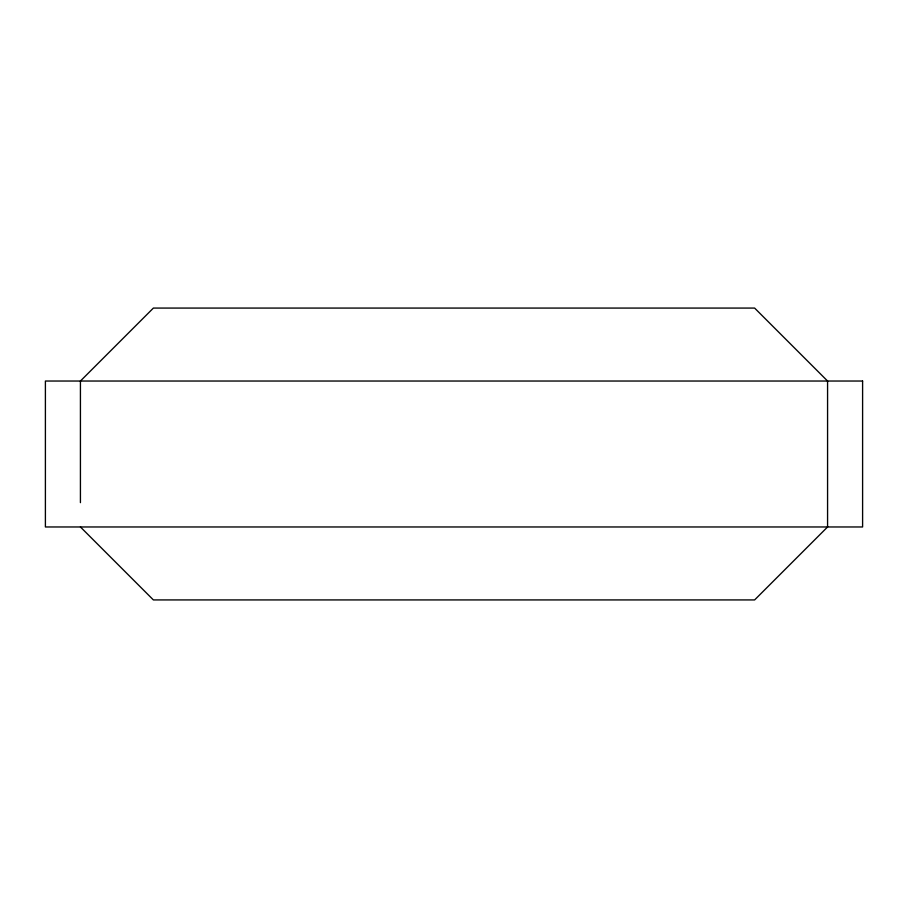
<?xml version="1.0" encoding="UTF-8"?>
<svg xmlns="http://www.w3.org/2000/svg" width="908" height="908" viewBox="0 0 908 908"><rect width="100%" height="100%" fill="white"/><g stroke="black" fill="none" stroke-linecap="round" stroke-linejoin="round"><path stroke-width="1.36" d="M80.426 526.969L153.384 599.927L754.616 599.927L827.574 526.969L827.574 381.031L754.616 308.073L153.384 308.073L80.426 381.031L80.426 502.646M862.6 381.031L45.4 381.031L45.4 526.969L862.6 526.969L862.6 381.031"/></g></svg>
